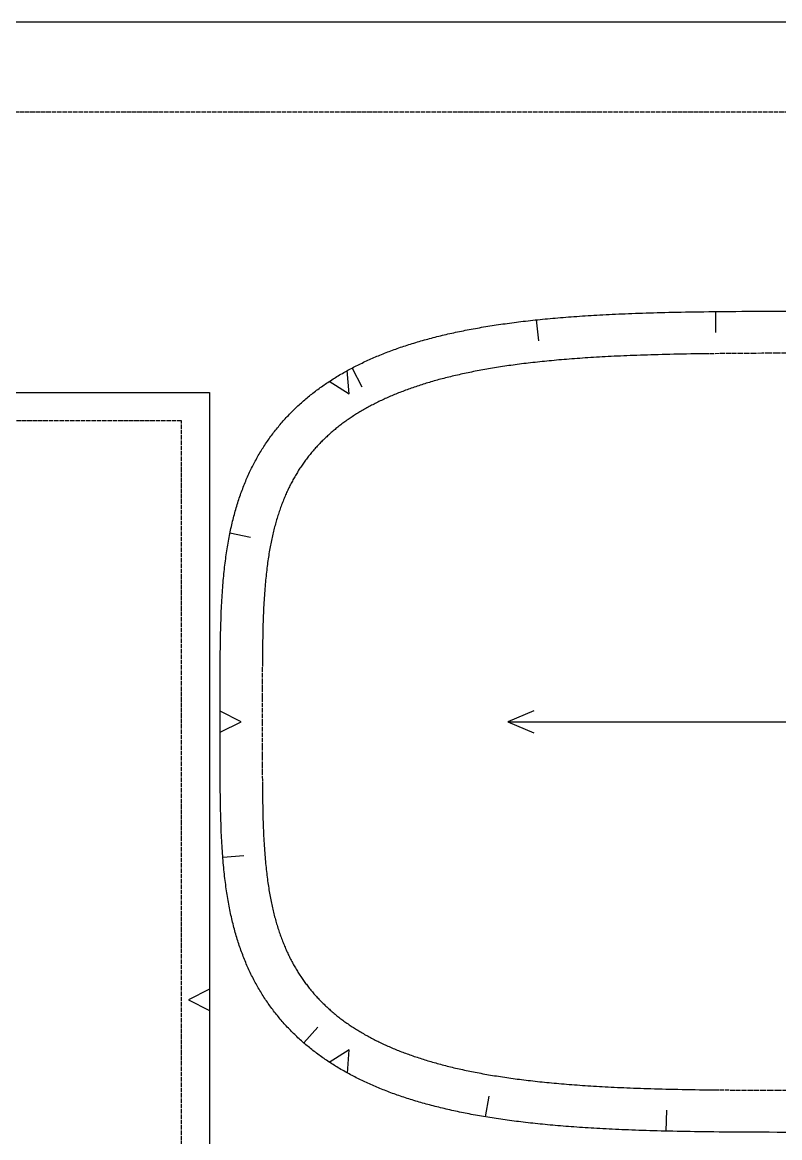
# Model space of a CAD drawing. Header units: millimetres. Extents: x 0 to 9408, y -22 to 1524.
# Drawn here: x 7294.6 to 7510.4, y 1206.2 to 1524 of the extents above; entities that cross this region are included whole.
import ezdxf

# ---------------------------------------------------------------- set-up
doc = ezdxf.new("R2010")
doc.units = ezdxf.units.MM
doc.linetypes.add('DASHED', pattern=[1.524, 1.27, -0.254])
for name, color, linetype in [('CUT', 7, 'Continuous'), ('GRAIN', 5, 'Continuous'), ('NOTCH', 1, 'Continuous'), ('SEW', 3, 'Continuous'), ('TEXT', 2, 'Continuous')]:
    doc.layers.add(name, color=color, linetype=linetype)

msp = doc.modelspace()

# ---------------------------------------------------------------- linework, layer by layer
at = {"layer": 'CUT'}
msp.add_lwpolyline([(7512.13, 1207.74), (7509.65, 1207.74), (7507.38, 1207.75), (7505.26, 1207.75), (7503.26, 1207.76), (7501.38, 1207.77), (7499.59, 1207.78), (7497.87, 1207.79), (7496.23, 1207.81), (7494.65, 1207.82), (7493.12, 1207.84), (7491.65, 1207.85), (7490.21, 1207.87), (7488.82, 1207.89), (7487.47, 1207.9), (7486.15, 1207.92), (7484.86, 1207.94), (7483.61, 1207.97), (7482.38, 1207.99), (7481.18, 1208.01), (7480, 1208.04), (7478.84, 1208.06), (7477.71, 1208.09), (7476.6, 1208.12), (7475.51, 1208.15), (7474.43, 1208.18), (7473.38, 1208.21), (7472.34, 1208.24), (7471.31, 1208.27), (7470.3, 1208.31), (7469.31, 1208.34), (7468.33, 1208.38), (7467.36, 1208.42), (7466.41, 1208.46), (7465.47, 1208.49), (7464.54, 1208.54), (7463.63, 1208.58), (7462.72, 1208.62), (7461.83, 1208.66), (7460.94, 1208.71), (7460.07, 1208.75), (7459.2, 1208.8), (7458.35, 1208.85), (7457.5, 1208.9), (7456.66, 1208.95), (7455.83, 1209), (7455.01, 1209.05), (7454.2, 1209.1), (7453.4, 1209.16), (7452.6, 1209.21), (7451.81, 1209.27), (7451.03, 1209.33), (7450.26, 1209.39), (7449.49, 1209.45), (7448.73, 1209.51), (7447.97, 1209.57), (7447.23, 1209.63), (7446.49, 1209.7), (7445.75, 1209.76), (7445.02, 1209.83), (7444.3, 1209.89), (7443.58, 1209.96), (7442.87, 1210.03), (7442.16, 1210.1), (7441.46, 1210.18), (7440.77, 1210.25), (7440.08, 1210.32), (7439.39, 1210.4), (7438.71, 1210.47), (7438.04, 1210.55), (7437.37, 1210.63), (7436.7, 1210.71), (7436.04, 1210.79), (7435.39, 1210.87), (7434.74, 1210.96), (7434.09, 1211.04), (7433.45, 1211.13), (7432.81, 1211.21), (7432.17, 1211.3), (7431.54, 1211.39), (7430.92, 1211.48), (7430.3, 1211.57), (7429.68, 1211.66), (7429.06, 1211.76), (7428.45, 1211.85), (7427.85, 1211.95), (7427.24, 1212.05), (7426.65, 1212.14), (7426.05, 1212.24), (7425.46, 1212.34), (7424.87, 1212.45), (7424.29, 1212.55), (7423.71, 1212.65), (7423.13, 1212.76), (7422.55, 1212.87), (7421.98, 1212.98), (7421.41, 1213.09), (7420.85, 1213.2), (7420.29, 1213.31), (7419.73, 1213.42), (7419.18, 1213.54), (7418.62, 1213.65), (7418.07, 1213.77), (7417.53, 1213.89), (7416.99, 1214.01), (7416.45, 1214.13), (7415.91, 1214.25), (7415.37, 1214.37), (7414.84, 1214.5), (7414.31, 1214.62), (7413.79, 1214.75), (7413.27, 1214.88), (7412.75, 1215.01), (7412.23, 1215.14), (7411.71, 1215.27), (7411.2, 1215.4), (7410.69, 1215.54), (7410.19, 1215.68), (7409.68, 1215.81), (7409.18, 1215.95), (7408.68, 1216.09), (7408.18, 1216.24), (7407.69, 1216.38), (7407.2, 1216.52), (7406.71, 1216.67), (7406.22, 1216.82), (7405.74, 1216.97), (7405.26, 1217.12), (7404.78, 1217.27), (7404.3, 1217.42), (7403.82, 1217.58), (7403.35, 1217.73), (7402.88, 1217.89), (7402.41, 1218.05), (7401.95, 1218.21), (7401.48, 1218.37), (7401.02, 1218.53), (7400.56, 1218.7), (7400.11, 1218.86), (7399.65, 1219.03), (7399.2, 1219.2), (7398.75, 1219.37), (7398.3, 1219.54), (7397.86, 1219.72), (7397.41, 1219.89), (7396.97, 1220.07), (7396.53, 1220.25), (7396.09, 1220.43), (7395.66, 1220.61), (7395.23, 1220.79), (7394.79, 1220.98), (7394.37, 1221.16), (7393.94, 1221.35), (7393.51, 1221.54), (7393.09, 1221.73), (7392.67, 1221.93), (7392.25, 1222.12), (7391.83, 1222.32), (7391.42, 1222.51), (7391.01, 1222.71), (7390.6, 1222.91), (7390.19, 1223.12), (7389.78, 1223.32), (7389.38, 1223.53), (7388.97, 1223.74), (7388.57, 1223.95), (7388.17, 1224.16), (7387.78, 1224.37), (7387.38, 1224.58), (7386.99, 1224.8), (7386.6, 1225.02), (7386.21, 1225.24), (7385.82, 1225.46), (7385.43, 1225.69), (7385.05, 1225.91), (7384.67, 1226.14), (7384.29, 1226.37), (7383.91, 1226.6), (7383.54, 1226.83), (7383.16, 1227.07), (7382.79, 1227.3), (7382.42, 1227.54), (7382.05, 1227.78), (7381.69, 1228.02), (7381.32, 1228.27), (7380.96, 1228.51), (7380.6, 1228.76), (7380.24, 1229.01), (7379.89, 1229.26), (7379.53, 1229.52), (7379.18, 1229.77), (7378.83, 1230.03), (7378.48, 1230.29), (7378.14, 1230.55), (7377.79, 1230.82), (7377.45, 1231.08), (7377.11, 1231.35), (7376.77, 1231.62), (7376.43, 1231.89), (7376.1, 1232.16), (7375.77, 1232.44), (7375.44, 1232.72), (7375.11, 1233), (7374.78, 1233.28), (7374.46, 1233.56), (7374.14, 1233.85), (7373.82, 1234.13), (7373.5, 1234.42), (7373.18, 1234.72), (7372.87, 1235.01), (7372.56, 1235.31), (7372.25, 1235.6), (7371.94, 1235.9), (7371.63, 1236.21), (7371.33, 1236.51), (7371.03, 1236.82), (7370.73, 1237.13), (7370.43, 1237.44), (7370.14, 1237.75), (7369.84, 1238.06), (7369.55, 1238.38), (7369.26, 1238.7), (7368.98, 1239.02), (7368.69, 1239.35), (7368.41, 1239.67), (7368.13, 1240), (7367.85, 1240.33), (7367.58, 1240.66), (7367.31, 1240.99), (7367.03, 1241.33), (7366.77, 1241.67), (7366.5, 1242.01), (7366.24, 1242.35), (7365.97, 1242.7), (7365.71, 1243.04), (7365.46, 1243.39), (7365.2, 1243.75), (7364.95, 1244.1), (7364.7, 1244.45), (7364.45, 1244.81), (7364.21, 1245.17), (7363.96, 1245.53), (7363.72, 1245.9), (7363.48, 1246.27), (7363.25, 1246.63), (7363.01, 1247.01), (7362.78, 1247.38), (7362.55, 1247.75), (7362.32, 1248.13), (7362.1, 1248.51), (7361.88, 1248.89), (7361.66, 1249.28), (7361.44, 1249.66), (7361.22, 1250.05), (7361.01, 1250.44), (7360.8, 1250.84), (7360.59, 1251.23), (7360.39, 1251.63), (7360.18, 1252.03), (7359.98, 1252.43), (7359.78, 1252.84), (7359.59, 1253.24), (7359.39, 1253.65), (7359.2, 1254.07), (7359.01, 1254.48), (7358.83, 1254.9), (7358.64, 1255.31), (7358.46, 1255.74), (7358.28, 1256.16), (7358.1, 1256.58), (7357.93, 1257.01), (7357.76, 1257.44), (7357.59, 1257.88), (7357.42, 1258.31), (7357.25, 1258.75), (7357.09, 1259.19), (7356.93, 1259.64), (7356.77, 1260.08), (7356.61, 1260.53), (7356.46, 1260.98), (7356.31, 1261.44), (7356.16, 1261.89), (7356.01, 1262.35), (7355.87, 1262.81), (7355.73, 1263.28), (7355.59, 1263.75), (7355.45, 1264.22), (7355.32, 1264.69), (7355.18, 1265.17), (7355.05, 1265.65), (7354.92, 1266.13), (7354.8, 1266.62), (7354.67, 1267.11), (7354.55, 1267.6), (7354.43, 1268.1), (7354.32, 1268.6), (7354.2, 1269.11), (7354.09, 1269.61), (7353.98, 1270.12), (7353.87, 1270.64), (7353.76, 1271.16), (7353.66, 1271.68), (7353.56, 1272.21), (7353.46, 1272.74), (7353.36, 1273.28), (7353.26, 1273.82), (7353.17, 1274.36), (7353.08, 1274.91), (7352.99, 1275.47), (7352.9, 1276.03), (7352.82, 1276.59), (7352.74, 1277.16), (7352.65, 1277.74), (7352.58, 1278.32), (7352.5, 1278.9), (7352.42, 1279.5), (7352.35, 1280.1), (7352.28, 1280.7), (7352.21, 1281.32), (7352.15, 1281.94), (7352.08, 1282.57), (7352.02, 1283.2), (7351.96, 1283.85), (7351.9, 1284.5), (7351.84, 1285.16), (7351.79, 1285.84), (7351.74, 1286.52), (7351.68, 1287.21), (7351.64, 1287.91), (7351.59, 1288.63), (7351.54, 1289.35), (7351.5, 1290.09), (7351.46, 1290.85), (7351.42, 1291.62), (7351.38, 1292.4), (7351.34, 1293.21), (7351.31, 1294.03), (7351.28, 1294.87), (7351.25, 1295.73), (7351.22, 1296.62), (7351.19, 1297.53), (7351.17, 1298.48), (7351.14, 1299.45), (7351.12, 1300.46), (7351.1, 1301.51), (7351.08, 1302.61), (7351.07, 1303.76), (7351.05, 1304.98), (7351.04, 1306.27), (7351.03, 1307.65), (7351.02, 1309.15), (7351.01, 1310.81), (7351.01, 1312.68), (7351, 1314.9), (7351, 1317.79), (7351, 1324.72), (7351, 1331.67), (7351, 1334.55), (7351.01, 1336.77), (7351.01, 1338.64), (7351.02, 1340.3), (7351.03, 1341.8), (7351.04, 1343.18), (7351.05, 1344.47), (7351.07, 1345.68), (7351.08, 1346.83), (7351.1, 1347.93), (7351.12, 1348.98), (7351.14, 1349.99), (7351.17, 1350.97), (7351.19, 1351.91), (7351.22, 1352.82), (7351.25, 1353.71), (7351.28, 1354.58), (7351.31, 1355.42), (7351.34, 1356.24), (7351.38, 1357.04), (7351.42, 1357.83), (7351.46, 1358.6), (7351.5, 1359.35), (7351.54, 1360.09), (7351.59, 1360.82), (7351.64, 1361.53), (7351.68, 1362.24), (7351.74, 1362.93), (7351.79, 1363.61), (7351.84, 1364.28), (7351.9, 1364.94), (7351.96, 1365.6), (7352.02, 1366.24), (7352.08, 1366.88), (7352.15, 1367.51), (7352.21, 1368.13), (7352.28, 1368.74), (7352.35, 1369.35), (7352.42, 1369.95), (7352.5, 1370.54), (7352.58, 1371.13), (7352.65, 1371.71), (7352.74, 1372.29), (7352.82, 1372.86), (7352.9, 1373.42), (7352.99, 1373.98), (7353.08, 1374.53), (7353.17, 1375.08), (7353.26, 1375.63), (7353.36, 1376.17), (7353.46, 1376.7), (7353.56, 1377.24), (7353.66, 1377.76), (7353.76, 1378.29), (7353.87, 1378.81), (7353.98, 1379.32), (7354.09, 1379.83), (7354.2, 1380.34), (7354.32, 1380.84), (7354.43, 1381.34), (7354.55, 1381.84), (7354.67, 1382.33), (7354.8, 1382.82), (7354.92, 1383.31), (7355.05, 1383.79), (7355.18, 1384.27), (7355.32, 1384.75), (7355.45, 1385.23), (7355.59, 1385.7), (7355.73, 1386.17), (7355.87, 1386.63), (7356.01, 1387.09), (7356.16, 1387.55), (7356.31, 1388.01), (7356.46, 1388.46), (7356.61, 1388.92), (7356.77, 1389.36), (7356.93, 1389.81), (7357.09, 1390.25), (7357.25, 1390.69), (7357.42, 1391.13), (7357.59, 1391.57), (7357.76, 1392), (7357.93, 1392.43), (7358.1, 1392.86), (7358.28, 1393.29), (7358.46, 1393.71), (7358.64, 1394.13), (7358.83, 1394.55), (7359.01, 1394.97), (7359.2, 1395.38), (7359.39, 1395.79), (7359.59, 1396.2), (7359.78, 1396.61), (7359.98, 1397.01), (7360.18, 1397.41), (7360.39, 1397.81), (7360.59, 1398.21), (7360.8, 1398.61), (7361.01, 1399), (7361.22, 1399.39), (7361.44, 1399.78), (7361.66, 1400.17), (7361.88, 1400.55), (7362.1, 1400.93), (7362.32, 1401.31), (7362.55, 1401.69), (7362.78, 1402.07), (7363.01, 1402.44), (7363.25, 1402.81), (7363.48, 1403.18), (7363.72, 1403.55), (7363.96, 1403.91), (7364.21, 1404.27), (7364.45, 1404.63), (7364.7, 1404.99), (7364.95, 1405.35), (7365.2, 1405.7), (7365.46, 1406.05), (7365.71, 1406.4), (7365.97, 1406.75), (7366.24, 1407.09), (7366.5, 1407.44), (7366.77, 1407.78), (7367.03, 1408.11), (7367.31, 1408.45), (7367.58, 1408.78), (7367.85, 1409.12), (7368.13, 1409.45), (7368.41, 1409.77), (7368.69, 1410.1), (7368.98, 1410.42), (7369.26, 1410.74), (7369.55, 1411.06), (7369.84, 1411.38), (7370.14, 1411.7), (7370.43, 1412.01), (7370.73, 1412.32), (7371.03, 1412.63), (7371.33, 1412.93), (7371.63, 1413.24), (7371.94, 1413.54), (7372.25, 1413.84), (7372.56, 1414.14), (7372.87, 1414.44), (7373.18, 1414.73), (7373.5, 1415.02), (7373.82, 1415.31), (7374.14, 1415.6), (7374.46, 1415.88), (7374.78, 1416.17), (7375.11, 1416.45), (7375.44, 1416.73), (7375.77, 1417.01), (7376.1, 1417.28), (7376.43, 1417.56), (7376.77, 1417.83), (7377.11, 1418.1), (7377.45, 1418.36), (7377.79, 1418.63), (7378.14, 1418.89), (7378.48, 1419.16), (7378.83, 1419.41), (7379.18, 1419.67), (7379.53, 1419.93), (7379.89, 1420.18), (7380.24, 1420.43), (7380.6, 1420.68), (7380.96, 1420.93), (7381.32, 1421.18), (7381.69, 1421.42), (7382.05, 1421.66), (7382.42, 1421.9), (7382.79, 1422.14), (7383.16, 1422.38), (7383.54, 1422.61), (7383.91, 1422.85), (7384.29, 1423.08), (7384.67, 1423.31), (7385.05, 1423.53), (7385.43, 1423.76), (7385.82, 1423.98), (7386.21, 1424.21), (7386.6, 1424.43), (7386.99, 1424.64), (7387.38, 1424.86), (7387.78, 1425.08), (7388.17, 1425.29), (7388.57, 1425.5), (7388.97, 1425.71), (7389.38, 1425.92), (7389.78, 1426.12), (7390.19, 1426.33), (7390.6, 1426.53), (7391.01, 1426.73), (7391.42, 1426.93), (7391.83, 1427.13), (7392.25, 1427.33), (7392.67, 1427.52), (7393.09, 1427.71), (7393.51, 1427.9), (7393.94, 1428.09), (7394.37, 1428.28), (7394.79, 1428.47), (7395.23, 1428.65), (7395.66, 1428.84), (7396.09, 1429.02), (7396.53, 1429.2), (7396.97, 1429.38), (7397.41, 1429.55), (7397.86, 1429.73), (7398.3, 1429.9), (7398.75, 1430.07), (7399.2, 1430.24), (7399.65, 1430.41), (7400.11, 1430.58), (7400.56, 1430.75), (7401.02, 1430.91), (7401.48, 1431.08), (7401.95, 1431.24), (7402.41, 1431.4), (7402.88, 1431.56), (7403.35, 1431.71), (7403.82, 1431.87), (7404.3, 1432.02), (7404.78, 1432.18), (7405.26, 1432.33), (7405.74, 1432.48), (7406.22, 1432.63), (7406.71, 1432.78), (7407.2, 1432.92), (7407.69, 1433.07), (7408.18, 1433.21), (7408.68, 1433.35), (7409.18, 1433.49), (7409.68, 1433.63), (7410.19, 1433.77), (7410.69, 1433.91), (7411.2, 1434.04), (7411.71, 1434.17), (7412.23, 1434.31), (7412.75, 1434.44), (7413.27, 1434.57), (7413.79, 1434.7), (7414.31, 1434.82), (7414.84, 1434.95), (7415.37, 1435.07), (7415.91, 1435.2), (7416.45, 1435.32), (7416.99, 1435.44), (7417.53, 1435.56), (7418.07, 1435.68), (7418.62, 1435.79), (7419.18, 1435.91), (7419.73, 1436.02), (7420.29, 1436.14), (7420.85, 1436.25), (7421.41, 1436.36), (7421.98, 1436.47), (7422.55, 1436.58), (7423.13, 1436.68), (7423.71, 1436.79), (7424.29, 1436.9), (7424.87, 1437), (7425.46, 1437.1), (7426.05, 1437.2), (7426.65, 1437.3), (7427.24, 1437.4), (7427.85, 1437.5), (7428.45, 1437.59), (7429.06, 1437.69), (7429.68, 1437.78), (7430.3, 1437.87), (7430.92, 1437.97), (7431.54, 1438.06), (7432.17, 1438.14), (7432.81, 1438.23), (7433.45, 1438.32), (7434.09, 1438.4), (7434.74, 1438.49), (7435.39, 1438.57), (7436.04, 1438.65), (7436.7, 1438.74), (7437.37, 1438.81), (7438.04, 1438.89), (7438.71, 1438.97), (7439.39, 1439.05), (7440.08, 1439.12), (7440.77, 1439.2), (7441.46, 1439.27), (7442.16, 1439.34), (7442.87, 1439.41), (7443.58, 1439.48), (7444.3, 1439.55), (7445.02, 1439.62), (7445.75, 1439.68), (7446.49, 1439.75), (7447.23, 1439.81), (7447.97, 1439.88), (7448.73, 1439.94), (7449.49, 1440), (7450.26, 1440.06), (7451.03, 1440.12), (7451.81, 1440.18), (7452.6, 1440.23), (7453.4, 1440.29), (7454.2, 1440.34), (7455.01, 1440.4), (7455.83, 1440.45), (7456.66, 1440.5), (7457.5, 1440.55), (7458.35, 1440.6), (7459.2, 1440.65), (7460.07, 1440.69), (7460.94, 1440.74), (7461.83, 1440.78), (7462.72, 1440.83), (7463.63, 1440.87), (7464.54, 1440.91), (7465.47, 1440.95), (7466.41, 1440.99), (7467.36, 1441.03), (7468.33, 1441.07), (7469.31, 1441.1), (7470.3, 1441.14), (7471.31, 1441.17), (7472.34, 1441.2), (7473.38, 1441.24), (7474.43, 1441.27), (7475.51, 1441.3), (7476.6, 1441.33), (7477.71, 1441.35), (7478.84, 1441.38), (7480, 1441.41), (7481.18, 1441.43), (7482.38, 1441.46), (7483.61, 1441.48), (7484.86, 1441.5), (7486.15, 1441.52), (7487.47, 1441.54), (7488.82, 1441.56), (7490.21, 1441.58), (7491.65, 1441.59), (7493.12, 1441.61), (7494.66, 1441.62), (7496.24, 1441.64), (7497.88, 1441.65), (7499.6, 1441.66), (7501.39, 1441.67), (7503.27, 1441.68), (7505.26, 1441.69), (7507.38, 1441.7), (7509.66, 1441.7), (7512.13, 1441.71)], dxfattribs=at)
msp.add_lwpolyline([(6902, 1418.5), (7348, 1418.5), (7348, 1072.5), (6902, 1072.5)], close=True, dxfattribs=at)
at = {"layer": 'GRAIN'}
for points in [[(7440.37, 1327.84), (7433, 1324.72), (7440.37, 1321.61)], [(7433, 1324.72), (7643, 1324.72)]]:
    msp.add_lwpolyline(points, dxfattribs=at)
at = {"layer": 'NOTCH'}
for points in [[(7492.1, 1441.6), (7492.16, 1435.6)], [(7441.04, 1439.23), (7441.67, 1433.26)], [(7382.07, 1421.75), (7387.73, 1418.15), (7387.21, 1424.83)], [(7388.58, 1425.5), (7391.37, 1420.19)], [(7353.81, 1378.51), (7359.69, 1377.31)], [(7351, 1321.72), (7357, 1324.72), (7351, 1327.72)], [(7351.77, 1286.11), (7357.75, 1286.58)], [(7348, 1248.5), (7342, 1245.5), (7348, 1242.5)], [(7374.86, 1233.21), (7378.79, 1237.75)], [(7387.25, 1224.59), (7387.76, 1231.28), (7382.1, 1227.68)], [(7426.62, 1212.15), (7427.6, 1218.07)], [(7478.1, 1208.08), (7478.25, 1214.08)]]:
    msp.add_lwpolyline(points, dxfattribs=at)
at = {"layer": 'SEW', "linetype": 'DASHED'}
msp.add_lwpolyline([(7512.15, 1429.71), (7509.69, 1429.7), (7507.42, 1429.7), (7505.31, 1429.69), (7503.33, 1429.68), (7501.45, 1429.67), (7499.67, 1429.66), (7497.97, 1429.65), (7496.33, 1429.64), (7494.76, 1429.62), (7493.25, 1429.61), (7491.78, 1429.59), (7490.36, 1429.58), (7488.98, 1429.56), (7487.64, 1429.54), (7486.34, 1429.52), (7485.06, 1429.5), (7483.82, 1429.48), (7482.61, 1429.46), (7481.42, 1429.43), (7480.26, 1429.41), (7479.12, 1429.38), (7478, 1429.36), (7476.91, 1429.33), (7475.83, 1429.3), (7474.78, 1429.27), (7473.74, 1429.24), (7472.71, 1429.21), (7471.71, 1429.18), (7470.72, 1429.14), (7469.74, 1429.11), (7468.78, 1429.07), (7467.84, 1429.04), (7466.9, 1429), (7465.98, 1428.96), (7465.08, 1428.92), (7464.18, 1428.88), (7463.29, 1428.84), (7462.42, 1428.8), (7461.56, 1428.75), (7460.7, 1428.71), (7459.86, 1428.66), (7459.03, 1428.62), (7458.2, 1428.57), (7457.39, 1428.52), (7456.58, 1428.47), (7455.79, 1428.42), (7455, 1428.37), (7454.22, 1428.32), (7453.45, 1428.26), (7452.68, 1428.21), (7451.93, 1428.15), (7451.18, 1428.09), (7450.43, 1428.04), (7449.7, 1427.98), (7448.97, 1427.92), (7448.25, 1427.86), (7447.53, 1427.8), (7446.83, 1427.73), (7446.12, 1427.67), (7445.43, 1427.6), (7444.74, 1427.54), (7444.05, 1427.47), (7443.38, 1427.4), (7442.7, 1427.33), (7442.04, 1427.26), (7441.37, 1427.19), (7440.72, 1427.12), (7440.07, 1427.05), (7439.42, 1426.97), (7438.78, 1426.9), (7438.15, 1426.82), (7437.52, 1426.75), (7436.89, 1426.67), (7436.27, 1426.59), (7435.66, 1426.51), (7435.04, 1426.43), (7434.44, 1426.34), (7433.84, 1426.26), (7433.24, 1426.18), (7432.65, 1426.09), (7432.06, 1426), (7431.47, 1425.92), (7430.89, 1425.83), (7430.31, 1425.74), (7429.74, 1425.65), (7429.17, 1425.56), (7428.61, 1425.46), (7428.05, 1425.37), (7427.49, 1425.27), (7426.94, 1425.18), (7426.39, 1425.08), (7425.85, 1424.98), (7425.31, 1424.88), (7424.77, 1424.78), (7424.23, 1424.68), (7423.7, 1424.58), (7423.18, 1424.48), (7422.65, 1424.37), (7422.13, 1424.27), (7421.62, 1424.16), (7421.1, 1424.05), (7420.59, 1423.95), (7420.09, 1423.84), (7419.58, 1423.72), (7419.08, 1423.61), (7418.59, 1423.5), (7418.09, 1423.39), (7417.6, 1423.27), (7417.12, 1423.16), (7416.63, 1423.04), (7416.15, 1422.92), (7415.67, 1422.8), (7415.2, 1422.68), (7414.73, 1422.56), (7414.26, 1422.44), (7413.79, 1422.31), (7413.33, 1422.19), (7412.87, 1422.06), (7412.41, 1421.94), (7411.95, 1421.81), (7411.5, 1421.68), (7411.05, 1421.55), (7410.61, 1421.42), (7410.16, 1421.28), (7409.72, 1421.15), (7409.29, 1421.02), (7408.85, 1420.88), (7408.42, 1420.74), (7407.99, 1420.61), (7407.56, 1420.47), (7407.14, 1420.33), (7406.71, 1420.19), (7406.3, 1420.04), (7405.88, 1419.9), (7405.46, 1419.76), (7405.05, 1419.61), (7404.64, 1419.46), (7404.24, 1419.31), (7403.83, 1419.17), (7403.43, 1419.02), (7403.03, 1418.86), (7402.63, 1418.71), (7402.24, 1418.56), (7401.85, 1418.4), (7401.46, 1418.25), (7401.07, 1418.09), (7400.69, 1417.93), (7400.31, 1417.77), (7399.93, 1417.61), (7399.55, 1417.45), (7399.17, 1417.29), (7398.8, 1417.12), (7398.43, 1416.96), (7398.06, 1416.79), (7397.7, 1416.62), (7397.33, 1416.45), (7396.97, 1416.28), (7396.61, 1416.11), (7396.25, 1415.94), (7395.9, 1415.77), (7395.55, 1415.59), (7395.2, 1415.42), (7394.85, 1415.24), (7394.5, 1415.06), (7394.16, 1414.88), (7393.82, 1414.7), (7393.48, 1414.52), (7393.14, 1414.33), (7392.81, 1414.15), (7392.47, 1413.96), (7392.14, 1413.78), (7391.82, 1413.59), (7391.49, 1413.4), (7391.17, 1413.21), (7390.84, 1413.02), (7390.52, 1412.82), (7390.21, 1412.63), (7389.89, 1412.43), (7389.58, 1412.24), (7389.26, 1412.04), (7388.95, 1411.84), (7388.65, 1411.64), (7388.34, 1411.44), (7388.04, 1411.23), (7387.74, 1411.03), (7387.44, 1410.82), (7387.14, 1410.61), (7386.84, 1410.4), (7386.55, 1410.19), (7386.26, 1409.98), (7385.97, 1409.77), (7385.68, 1409.56), (7385.4, 1409.34), (7385.11, 1409.12), (7384.83, 1408.91), (7384.55, 1408.69), (7384.28, 1408.46), (7384, 1408.24), (7383.73, 1408.02), (7383.46, 1407.79), (7383.19, 1407.57), (7382.92, 1407.34), (7382.65, 1407.11), (7382.39, 1406.88), (7382.13, 1406.65), (7381.87, 1406.41), (7381.61, 1406.18), (7381.35, 1405.94), (7381.1, 1405.7), (7380.85, 1405.46), (7380.6, 1405.22), (7380.35, 1404.98), (7380.1, 1404.74), (7379.86, 1404.49), (7379.61, 1404.24), (7379.37, 1404), (7379.13, 1403.75), (7378.9, 1403.49), (7378.66, 1403.24), (7378.43, 1402.99), (7378.19, 1402.73), (7377.96, 1402.47), (7377.74, 1402.21), (7377.51, 1401.95), (7377.29, 1401.69), (7377.06, 1401.42), (7376.84, 1401.16), (7376.62, 1400.89), (7376.41, 1400.62), (7376.19, 1400.35), (7375.98, 1400.08), (7375.77, 1399.8), (7375.56, 1399.53), (7375.35, 1399.25), (7375.14, 1398.97), (7374.94, 1398.69), (7374.74, 1398.4), (7374.54, 1398.12), (7374.34, 1397.83), (7374.14, 1397.54), (7373.95, 1397.25), (7373.75, 1396.96), (7373.56, 1396.67), (7373.37, 1396.37), (7373.18, 1396.07), (7373, 1395.77), (7372.81, 1395.47), (7372.63, 1395.17), (7372.45, 1394.86), (7372.27, 1394.55), (7372.09, 1394.24), (7371.92, 1393.93), (7371.74, 1393.62), (7371.57, 1393.3), (7371.4, 1392.98), (7371.23, 1392.66), (7371.06, 1392.34), (7370.9, 1392.01), (7370.74, 1391.69), (7370.57, 1391.36), (7370.41, 1391.03), (7370.26, 1390.69), (7370.1, 1390.36), (7369.95, 1390.02), (7369.79, 1389.68), (7369.64, 1389.33), (7369.49, 1388.99), (7369.34, 1388.64), (7369.2, 1388.29), (7369.05, 1387.94), (7368.91, 1387.58), (7368.77, 1387.22), (7368.63, 1386.86), (7368.49, 1386.5), (7368.36, 1386.13), (7368.23, 1385.76), (7368.09, 1385.39), (7367.96, 1385.01), (7367.83, 1384.63), (7367.71, 1384.25), (7367.58, 1383.87), (7367.46, 1383.48), (7367.34, 1383.09), (7367.22, 1382.7), (7367.1, 1382.3), (7366.98, 1381.9), (7366.87, 1381.5), (7366.75, 1381.09), (7366.64, 1380.68), (7366.53, 1380.27), (7366.42, 1379.85), (7366.32, 1379.43), (7366.21, 1379), (7366.11, 1378.57), (7366.01, 1378.14), (7365.91, 1377.7), (7365.81, 1377.26), (7365.71, 1376.82), (7365.62, 1376.37), (7365.53, 1375.91), (7365.43, 1375.45), (7365.35, 1374.99), (7365.26, 1374.52), (7365.17, 1374.05), (7365.09, 1373.57), (7365, 1373.09), (7364.92, 1372.6), (7364.84, 1372.11), (7364.77, 1371.61), (7364.69, 1371.1), (7364.62, 1370.59), (7364.54, 1370.07), (7364.47, 1369.55), (7364.4, 1369.02), (7364.33, 1368.48), (7364.27, 1367.93), (7364.2, 1367.38), (7364.14, 1366.82), (7364.08, 1366.25), (7364.02, 1365.68), (7363.96, 1365.09), (7363.91, 1364.5), (7363.85, 1363.89), (7363.8, 1363.28), (7363.75, 1362.66), (7363.7, 1362.02), (7363.65, 1361.38), (7363.61, 1360.72), (7363.56, 1360.05), (7363.52, 1359.37), (7363.48, 1358.67), (7363.44, 1357.96), (7363.4, 1357.23), (7363.37, 1356.48), (7363.33, 1355.72), (7363.3, 1354.94), (7363.27, 1354.13), (7363.24, 1353.31), (7363.21, 1352.45), (7363.19, 1351.58), (7363.16, 1350.67), (7363.14, 1349.72), (7363.12, 1348.74), (7363.1, 1347.72), (7363.08, 1346.65), (7363.07, 1345.53), (7363.05, 1344.34), (7363.04, 1343.07), (7363.03, 1341.71), (7363.02, 1340.23), (7363.01, 1338.59), (7363.01, 1336.74), (7363, 1334.53), (7363, 1331.66), (7363, 1324.72), (7363, 1317.79), (7363, 1314.91), (7363.01, 1312.71), (7363.01, 1310.85), (7363.02, 1309.21), (7363.03, 1307.73), (7363.04, 1306.37), (7363.05, 1305.11), (7363.07, 1303.92), (7363.08, 1302.79), (7363.1, 1301.72), (7363.12, 1300.7), (7363.14, 1299.72), (7363.16, 1298.78), (7363.19, 1297.87), (7363.21, 1296.99), (7363.24, 1296.14), (7363.27, 1295.31), (7363.3, 1294.51), (7363.33, 1293.72), (7363.37, 1292.96), (7363.4, 1292.22), (7363.44, 1291.49), (7363.48, 1290.78), (7363.52, 1290.08), (7363.56, 1289.39), (7363.61, 1288.72), (7363.65, 1288.07), (7363.7, 1287.42), (7363.75, 1286.79), (7363.8, 1286.16), (7363.85, 1285.55), (7363.91, 1284.95), (7363.96, 1284.35), (7364.02, 1283.77), (7364.08, 1283.19), (7364.14, 1282.63), (7364.2, 1282.07), (7364.27, 1281.51), (7364.33, 1280.97), (7364.4, 1280.43), (7364.47, 1279.9), (7364.54, 1279.37), (7364.62, 1278.86), (7364.69, 1278.35), (7364.77, 1277.84), (7364.84, 1277.34), (7364.92, 1276.85), (7365, 1276.36), (7365.09, 1275.87), (7365.17, 1275.4), (7365.26, 1274.92), (7365.35, 1274.45), (7365.43, 1273.99), (7365.53, 1273.53), (7365.62, 1273.08), (7365.71, 1272.63), (7365.81, 1272.18), (7365.91, 1271.74), (7366.01, 1271.3), (7366.11, 1270.87), (7366.21, 1270.44), (7366.32, 1270.02), (7366.42, 1269.6), (7366.53, 1269.18), (7366.64, 1268.76), (7366.75, 1268.35), (7366.87, 1267.95), (7366.98, 1267.54), (7367.1, 1267.14), (7367.22, 1266.75), (7367.34, 1266.35), (7367.46, 1265.96), (7367.58, 1265.58), (7367.71, 1265.19), (7367.83, 1264.81), (7367.96, 1264.43), (7368.09, 1264.06), (7368.23, 1263.69), (7368.36, 1263.32), (7368.49, 1262.95), (7368.63, 1262.59), (7368.77, 1262.22), (7368.91, 1261.87), (7369.05, 1261.51), (7369.2, 1261.16), (7369.34, 1260.81), (7369.49, 1260.46), (7369.64, 1260.11), (7369.79, 1259.77), (7369.95, 1259.43), (7370.1, 1259.09), (7370.26, 1258.75), (7370.41, 1258.42), (7370.57, 1258.09), (7370.74, 1257.76), (7370.9, 1257.43), (7371.06, 1257.11), (7371.23, 1256.78), (7371.4, 1256.46), (7371.57, 1256.14), (7371.74, 1255.83), (7371.92, 1255.51), (7372.09, 1255.2), (7372.27, 1254.89), (7372.45, 1254.58), (7372.63, 1254.28), (7372.81, 1253.97), (7373, 1253.67), (7373.18, 1253.37), (7373.37, 1253.07), (7373.56, 1252.78), (7373.75, 1252.48), (7373.95, 1252.19), (7374.14, 1251.9), (7374.34, 1251.61), (7374.54, 1251.33), (7374.74, 1251.04), (7374.94, 1250.76), (7375.14, 1250.48), (7375.35, 1250.2), (7375.56, 1249.92), (7375.77, 1249.64), (7375.98, 1249.37), (7376.19, 1249.1), (7376.41, 1248.82), (7376.62, 1248.56), (7376.84, 1248.29), (7377.06, 1248.02), (7377.29, 1247.76), (7377.51, 1247.49), (7377.74, 1247.23), (7377.96, 1246.97), (7378.19, 1246.72), (7378.43, 1246.46), (7378.66, 1246.2), (7378.9, 1245.95), (7379.13, 1245.7), (7379.37, 1245.45), (7379.61, 1245.2), (7379.86, 1244.95), (7380.1, 1244.71), (7380.35, 1244.46), (7380.6, 1244.22), (7380.85, 1243.98), (7381.1, 1243.74), (7381.35, 1243.5), (7381.61, 1243.27), (7381.87, 1243.03), (7382.13, 1242.8), (7382.39, 1242.57), (7382.65, 1242.34), (7382.92, 1242.11), (7383.19, 1241.88), (7383.46, 1241.65), (7383.73, 1241.43), (7384, 1241.2), (7384.28, 1240.98), (7384.55, 1240.76), (7384.83, 1240.54), (7385.11, 1240.32), (7385.4, 1240.1), (7385.68, 1239.89), (7385.97, 1239.68), (7386.26, 1239.46), (7386.55, 1239.25), (7386.84, 1239.04), (7387.14, 1238.83), (7387.44, 1238.62), (7387.74, 1238.42), (7388.04, 1238.21), (7388.34, 1238.01), (7388.65, 1237.81), (7388.95, 1237.61), (7389.26, 1237.41), (7389.58, 1237.21), (7389.89, 1237.01), (7390.21, 1236.82), (7390.52, 1236.62), (7390.84, 1236.43), (7391.17, 1236.24), (7391.49, 1236.05), (7391.82, 1235.86), (7392.14, 1235.67), (7392.47, 1235.48), (7392.81, 1235.3), (7393.14, 1235.11), (7393.48, 1234.93), (7393.82, 1234.75), (7394.16, 1234.56), (7394.5, 1234.38), (7394.85, 1234.21), (7395.2, 1234.03), (7395.55, 1233.85), (7395.9, 1233.68), (7396.25, 1233.5), (7396.61, 1233.33), (7396.97, 1233.16), (7397.33, 1232.99), (7397.7, 1232.82), (7398.06, 1232.65), (7398.43, 1232.49), (7398.8, 1232.32), (7399.17, 1232.16), (7399.55, 1232), (7399.93, 1231.83), (7400.31, 1231.67), (7400.69, 1231.51), (7401.07, 1231.36), (7401.46, 1231.2), (7401.85, 1231.04), (7402.24, 1230.89), (7402.63, 1230.73), (7403.03, 1230.58), (7403.43, 1230.43), (7403.83, 1230.28), (7404.24, 1230.13), (7404.64, 1229.98), (7405.05, 1229.84), (7405.46, 1229.69), (7405.88, 1229.55), (7406.3, 1229.4), (7406.71, 1229.26), (7407.14, 1229.12), (7407.56, 1228.98), (7407.99, 1228.84), (7408.42, 1228.7), (7408.85, 1228.56), (7409.29, 1228.43), (7409.72, 1228.29), (7410.16, 1228.16), (7410.61, 1228.03), (7411.05, 1227.9), (7411.5, 1227.77), (7411.95, 1227.64), (7412.41, 1227.51), (7412.87, 1227.38), (7413.33, 1227.26), (7413.79, 1227.13), (7414.26, 1227.01), (7414.73, 1226.89), (7415.2, 1226.77), (7415.67, 1226.64), (7416.15, 1226.53), (7416.63, 1226.41), (7417.12, 1226.29), (7417.6, 1226.17), (7418.09, 1226.06), (7418.59, 1225.95), (7419.08, 1225.83), (7419.58, 1225.72), (7420.09, 1225.61), (7420.59, 1225.5), (7421.1, 1225.39), (7421.62, 1225.28), (7422.13, 1225.18), (7422.65, 1225.07), (7423.18, 1224.97), (7423.7, 1224.86), (7424.23, 1224.76), (7424.77, 1224.66), (7425.31, 1224.56), (7425.85, 1224.46), (7426.39, 1224.36), (7426.94, 1224.27), (7427.49, 1224.17), (7428.05, 1224.08), (7428.61, 1223.98), (7429.17, 1223.89), (7429.74, 1223.8), (7430.31, 1223.71), (7430.89, 1223.62), (7431.47, 1223.53), (7432.06, 1223.44), (7432.65, 1223.36), (7433.24, 1223.27), (7433.84, 1223.19), (7434.44, 1223.1), (7435.04, 1223.02), (7435.66, 1222.94), (7436.27, 1222.86), (7436.89, 1222.78), (7437.52, 1222.7), (7438.15, 1222.62), (7438.78, 1222.55), (7439.42, 1222.47), (7440.07, 1222.4), (7440.72, 1222.32), (7441.37, 1222.25), (7442.04, 1222.18), (7442.7, 1222.11), (7443.38, 1222.04), (7444.05, 1221.97), (7444.74, 1221.91), (7445.43, 1221.84), (7446.12, 1221.78), (7446.83, 1221.71), (7447.53, 1221.65), (7448.25, 1221.59), (7448.97, 1221.53), (7449.7, 1221.47), (7450.43, 1221.41), (7451.18, 1221.35), (7451.93, 1221.29), (7452.68, 1221.24), (7453.45, 1221.18), (7454.22, 1221.13), (7455, 1221.08), (7455.79, 1221.03), (7456.58, 1220.97), (7457.39, 1220.92), (7458.2, 1220.88), (7459.03, 1220.83), (7459.86, 1220.78), (7460.7, 1220.74), (7461.56, 1220.69), (7462.42, 1220.65), (7463.29, 1220.61), (7464.18, 1220.56), (7465.08, 1220.52), (7465.98, 1220.48), (7466.9, 1220.45), (7467.84, 1220.41), (7468.78, 1220.37), (7469.74, 1220.34), (7470.72, 1220.3), (7471.71, 1220.27), (7472.71, 1220.23), (7473.74, 1220.2), (7474.78, 1220.17), (7475.83, 1220.14), (7476.91, 1220.11), (7478, 1220.09), (7479.12, 1220.06), (7480.26, 1220.04), (7481.42, 1220.01), (7482.61, 1219.99), (7483.82, 1219.96), (7485.06, 1219.94), (7486.34, 1219.92), (7487.64, 1219.9), (7488.98, 1219.88), (7490.36, 1219.87), (7491.78, 1219.85), (7493.25, 1219.84), (7494.76, 1219.82), (7496.33, 1219.81), (7497.97, 1219.79), (7499.67, 1219.78), (7501.45, 1219.77), (7503.33, 1219.76), (7505.31, 1219.75), (7507.42, 1219.75), (7509.69, 1219.74), (7512.15, 1219.74)], dxfattribs=at)
msp.add_lwpolyline([(6910, 1410.5), (6910, 1080.5), (7340, 1080.5), (7340, 1410.5)], close=True, dxfattribs=at)
at = {"layer": 'TEXT', "linetype": 'DASHED'}
msp.add_line((0, 1498.5), (9305, 1498.5), dxfattribs=at)
at = {"layer": 'TEXT'}
msp.add_lwpolyline([(0, 0), (9305, 0), (9305, 1524), (0, 1524)], close=True, dxfattribs=at)

doc.saveas('drawing.dxf')
